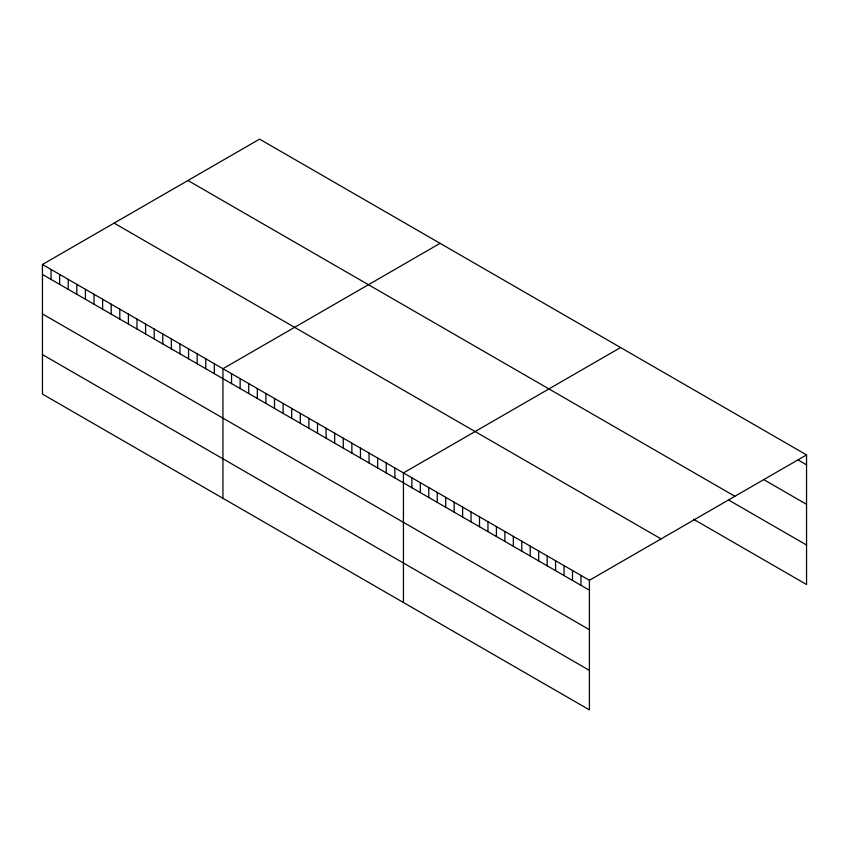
<?xml version="1.0" encoding="UTF-8"?>
<svg xmlns="http://www.w3.org/2000/svg" width="849" height="849" viewBox="0 0 849 849"><rect width="100%" height="100%" fill="white"/><g stroke="black" fill="none" stroke-linecap="round" stroke-linejoin="round"><path stroke-width="1.27" d="M42.45 264.495L589.408 580.281L589.408 709.87L42.45 394.095L42.45 264.495L259.592 139.13L806.55 454.905L806.55 584.505L693.495 519.227M440.09 243.334L222.947 368.71L222.947 498.299M620.587 347.549L403.434 472.914L403.434 602.503M589.408 580.281L806.55 454.905M798.092 459.956L806.55 464.838M764.28 479.929L806.55 504.327M187.937 180.497L734.894 496.283M728.357 499.87L806.55 545.016M114.106 223.128L661.063 538.903M42.45 274.429L589.408 590.204M42.45 313.918L589.408 629.693M42.45 354.606L589.408 670.381M580.949 575.399L580.949 585.322M572.502 570.517L572.502 580.44M564.044 565.636L564.044 575.569M555.596 560.754L555.596 570.687M547.138 555.872L547.138 565.805M538.691 551.001L538.691 560.924M530.232 546.119L530.232 556.042M521.785 541.238L521.785 551.16M513.327 536.356L513.327 546.278M504.879 531.474L504.879 541.407M496.421 526.592L496.421 536.526M487.973 521.711L487.973 531.644M479.515 516.839L479.515 526.762M471.057 511.958L471.057 521.88M462.609 507.076L462.609 516.999M454.151 502.194L454.151 512.117M445.704 497.312L445.704 507.246M437.246 492.431L437.246 502.364M428.798 487.549L428.798 497.482M420.34 482.678L420.34 492.6M411.892 477.796L411.892 487.719M394.849 467.948L394.849 477.881M386.253 462.992L386.253 472.914M377.656 458.025L377.656 467.948M369.06 453.058L369.06 462.992M360.464 448.102L360.464 458.025M351.868 443.136L351.868 453.069M343.272 438.18L343.272 448.102M334.676 433.213L334.676 443.146M326.08 428.257L326.08 438.18M317.494 423.29L317.494 433.213M308.898 418.324L308.898 428.257M300.302 413.367L300.302 423.29M291.706 408.401L291.706 418.334M283.11 403.445L283.11 413.367M274.514 398.478L274.514 408.401M265.917 393.512L265.917 403.445M257.321 388.555L257.321 398.478M248.725 383.589L248.725 393.522M240.14 378.633L240.14 388.555M231.544 373.666L231.544 383.589M214.351 363.743L214.351 373.666M205.755 358.777L205.755 368.71M197.159 353.821L197.159 363.743M188.563 348.854L188.563 358.787M179.967 343.898L179.967 353.821M171.371 338.931L171.371 348.854M162.775 333.965L162.775 343.898M154.189 329.009L154.189 338.931M145.593 324.042L145.593 333.975M136.997 319.086L136.997 329.009M128.401 314.119L128.401 324.042M119.805 309.153L119.805 319.086M111.208 304.197L111.208 314.119M102.612 299.23L102.612 309.163M94.016 294.274L94.016 304.197M85.42 289.307L85.42 299.241M76.835 284.351L76.835 294.274M68.238 279.385L68.238 289.307M59.642 274.418L59.642 284.351M51.046 269.462L51.046 279.385"/></g></svg>
